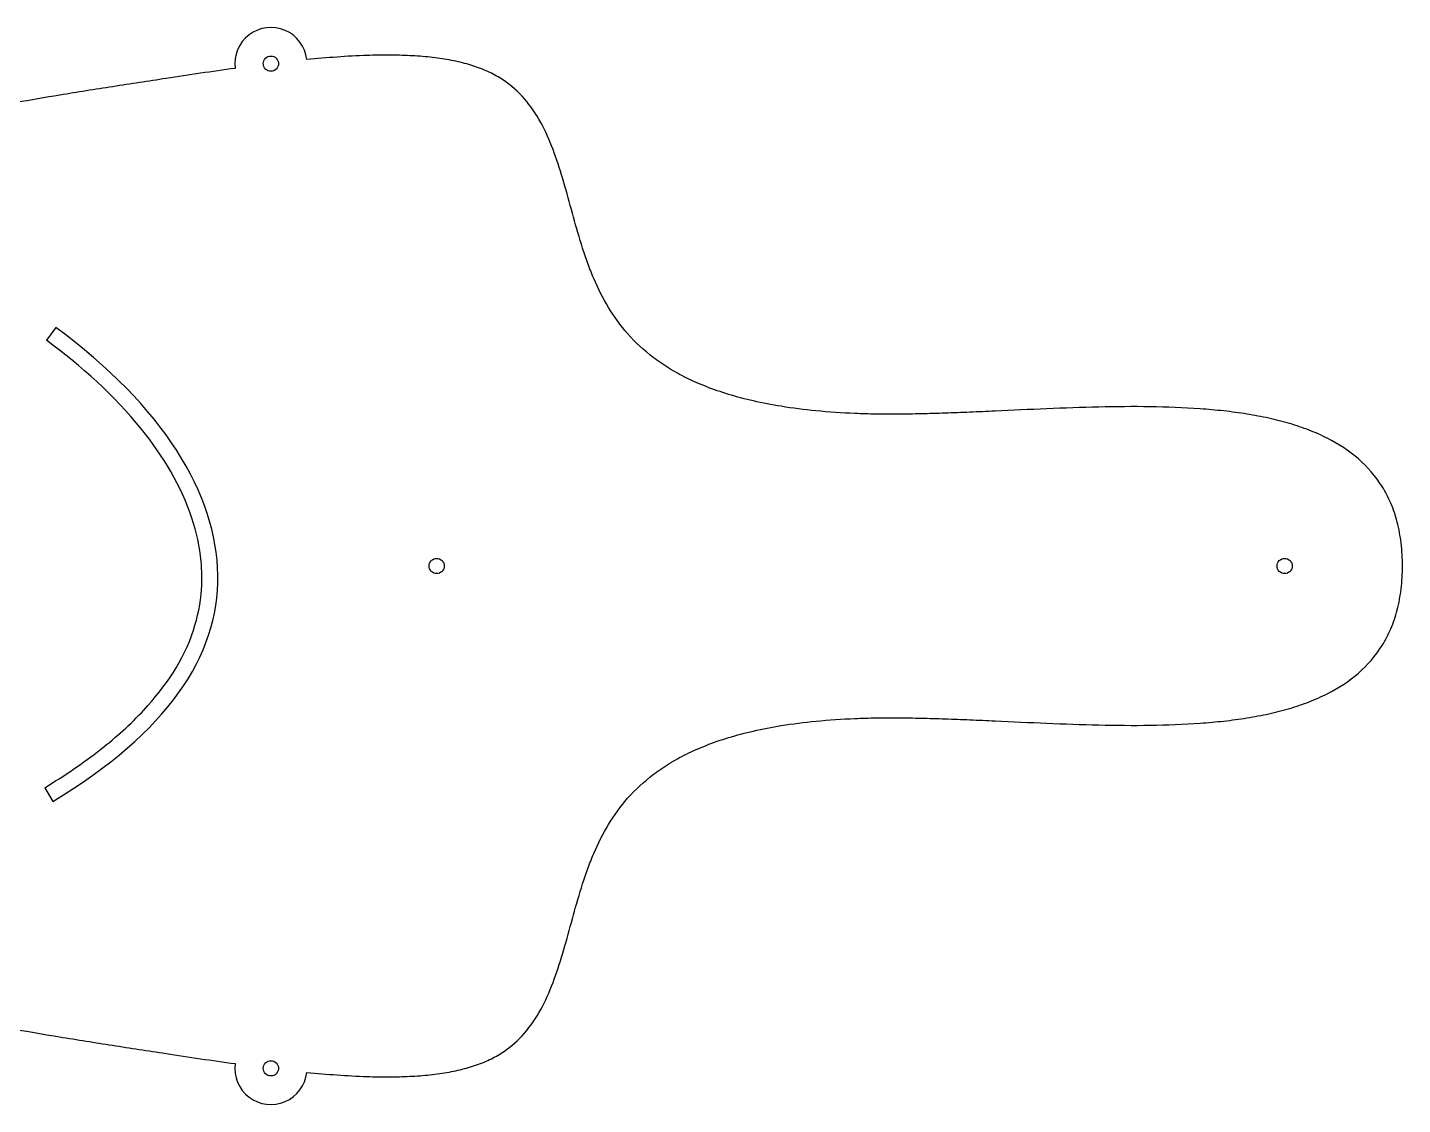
# Model space of a CAD drawing. Header units: inches. Extents: x 132 to 1257, y -131 to 658.
# Drawn here: x 1047.5 to 1100, y 275.5 to 316.6 of the extents above; entities that cross this region are included whole.
import ezdxf

# ---------------------------------------------------------------- set-up
doc = ezdxf.new("R2010")
doc.units = ezdxf.units.IN
doc.header["$MEASUREMENT"] = 0

msp = doc.modelspace()

# ---------------------------------------------------------------- linework, layer by layer
for p, q in [((1048.63, 305.164), (1048.268, 304.673)), ((1048.204, 287.594), (1048.52, 287.073))]:
    msp.add_line(p, q)
for centre in [(1056.839, 315.233), (1063.165, 296.057), (1095.534, 296.057), (1056.839, 276.882)]:
    msp.add_circle(centre, 0.291)
for centre, start, end in [((1056.839, 315.233), 6.4112, 187.4559), ((1056.839, 276.882), 172.5441, 353.5894)]:
    msp.add_arc(centre, 1.38, start, end)
for points, knots in [([(1058.21, 276.728), (1058.976, 276.654), (1059.741, 276.595), (1060.787, 276.561), (1061.066, 276.556), (1061.61, 276.558), (1061.875, 276.565), (1062.4, 276.591), (1062.66, 276.61), (1063.16, 276.664), (1063.403, 276.698), (1063.867, 276.782), (1064.09, 276.832), (1064.514, 276.949), (1064.717, 277.016), (1065.1, 277.17), (1065.278, 277.254), (1065.616, 277.446), (1065.773, 277.55), (1066.212, 277.888), (1066.465, 278.146), (1066.912, 278.726), (1067.101, 279.041), (1067.434, 279.709), (1067.578, 280.065), (1067.836, 280.795), (1067.952, 281.179), (1068.172, 281.948), (1068.279, 282.348), (1068.497, 283.136), (1068.61, 283.532), (1068.8, 284.12), (1068.866, 284.315), (1069.007, 284.701), (1069.082, 284.892), (1069.49, 285.85), (1069.899, 286.557), (1070.751, 287.525), (1071.076, 287.825), (1071.622, 288.242), (1071.82, 288.377), (1072.243, 288.638), (1072.467, 288.762), (1072.945, 288.999), (1073.198, 289.11), (1073.735, 289.321), (1074.02, 289.419), (1074.621, 289.602), (1074.938, 289.685), (1075.608, 289.838), (1075.961, 289.906), (1076.757, 290.035), (1077.201, 290.091), (1078.14, 290.183), (1078.636, 290.216), (1079.399, 290.248), (1079.667, 290.255), (1080.004, 290.261), (1080.073, 290.262), (1080.212, 290.263), (1080.282, 290.264), (1080.495, 290.265), (1080.637, 290.264), (1081.074, 290.262), (1081.368, 290.257), (1081.967, 290.243), (1082.272, 290.234), (1082.891, 290.213), (1083.205, 290.201), (1083.841, 290.174), (1084.162, 290.16), (1085.139, 290.115), (1085.796, 290.084), (1087.115, 290.029), (1087.778, 290.005), (1089.095, 289.976), (1089.754, 289.97), (1091.038, 289.988), (1091.676, 290.011), (1092.61, 290.079), (1092.913, 290.106), (1093.509, 290.173), (1093.802, 290.212), (1094.374, 290.304), (1094.654, 290.356), (1095.198, 290.477), (1095.464, 290.544), (1095.977, 290.695), (1096.226, 290.779), (1096.704, 290.965), (1096.935, 291.066), (1097.586, 291.396), (1097.989, 291.656), (1098.704, 292.279), (1099.008, 292.629), (1099.383, 293.231), (1099.493, 293.444), (1099.686, 293.898), (1099.767, 294.136), (1099.899, 294.642), (1099.948, 294.909), (1100.016, 295.469), (1100.032, 295.763), (1100.032, 296.057), (1100.032, 296.351), (1100.016, 296.646), (1099.948, 297.206), (1099.899, 297.473), (1099.767, 297.979), (1099.686, 298.218), (1099.493, 298.671), (1099.383, 298.884), (1099.007, 299.486), (1098.704, 299.837), (1097.988, 300.459), (1097.585, 300.719), (1096.934, 301.049), (1096.703, 301.15), (1096.225, 301.336), (1095.976, 301.42), (1095.462, 301.571), (1095.197, 301.639), (1094.652, 301.759), (1094.373, 301.811), (1093.8, 301.903), (1093.508, 301.942), (1092.911, 302.009), (1092.608, 302.036), (1091.674, 302.104), (1091.036, 302.127), (1089.752, 302.145), (1089.092, 302.139), (1087.775, 302.109), (1087.112, 302.086), (1085.793, 302.031), (1085.136, 302), (1084.158, 301.955), (1083.837, 301.941), (1083.202, 301.914), (1082.888, 301.902), (1082.269, 301.88), (1081.964, 301.871), (1081.365, 301.858), (1081.071, 301.853), (1080.634, 301.85), (1080.491, 301.85), (1080.279, 301.851), (1080.209, 301.852), (1080.07, 301.853), (1080.001, 301.854), (1079.664, 301.859), (1079.396, 301.867), (1078.633, 301.899), (1078.137, 301.932), (1077.198, 302.024), (1076.754, 302.08), (1075.958, 302.21), (1075.605, 302.277), (1074.936, 302.43), (1074.618, 302.514), (1074.018, 302.697), (1073.733, 302.795), (1073.196, 303.005), (1072.943, 303.117), (1072.465, 303.354), (1072.242, 303.477), (1071.819, 303.739), (1071.621, 303.874), (1071.075, 304.29), (1070.75, 304.591), (1069.899, 305.558), (1069.49, 306.265), (1069.082, 307.223), (1069.007, 307.414), (1068.866, 307.8), (1068.8, 307.995), (1068.61, 308.583), (1068.497, 308.979), (1068.279, 309.766), (1068.172, 310.166), (1067.953, 310.935), (1067.836, 311.319), (1067.578, 312.049), (1067.435, 312.405), (1067.102, 313.073), (1066.913, 313.388), (1066.466, 313.967), (1066.213, 314.226), (1065.774, 314.564), (1065.617, 314.668), (1065.279, 314.86), (1065.101, 314.944), (1064.719, 315.098), (1064.516, 315.165), (1064.093, 315.282), (1063.869, 315.332), (1063.406, 315.416), (1063.163, 315.45), (1062.663, 315.505), (1062.403, 315.524), (1061.878, 315.55), (1061.614, 315.556), (1061.069, 315.559), (1060.791, 315.554), (1059.744, 315.52), (1058.978, 315.461), (1058.21, 315.387)], [20.470084, 20.470084, 20.470084, 20.470084, 23.875008, 23.875008, 25.112976, 25.112976, 26.290649, 26.290649, 27.442927, 27.442927, 28.523872, 28.523872, 29.533369, 29.533369, 30.474449, 30.474449, 31.359844, 31.359844, 32.195861, 32.195861, 33.816384, 33.816384, 35.443695, 35.443695, 37.134021, 37.134021, 38.893504, 38.893504, 40.698082, 40.698082, 42.534906, 42.534906, 43.452073, 43.452073, 44.366451, 44.366451, 48.090627, 48.090627, 50.066093, 50.066093, 51.129469, 51.129469, 52.265869, 52.265869, 53.489951, 53.489951, 54.819638, 54.819638, 56.271103, 56.271103, 57.860073, 57.860073, 59.840212, 59.840212, 62.036698, 62.036698, 63.223333, 63.223333, 63.529501, 63.529501, 63.839511, 63.839511, 64.470639, 64.470639, 65.774014, 65.774014, 67.125597, 67.125597, 68.517367, 68.517367, 69.941134, 69.941134, 72.851485, 72.851485, 75.790446, 75.790446, 78.682954, 78.682954, 81.477479, 81.477479, 82.826869, 82.826869, 84.133532, 84.133532, 85.393432, 85.393432, 86.601896, 86.601896, 87.760868, 87.760868, 88.873064, 88.873064, 90.98766, 90.98766, 93.053425, 93.053425, 94.111386, 94.111386, 95.223549, 95.223549, 96.415698, 96.415698, 97.712362, 97.712362, 97.712362, 99.008942, 99.008942, 100.201003, 100.201003, 101.313076, 101.313076, 102.370956, 102.370956, 104.436599, 104.436599, 106.551137, 106.551137, 107.663329, 107.663329, 108.822307, 108.822307, 110.030783, 110.030783, 111.290698, 111.290698, 112.597374, 112.597374, 113.946772, 113.946772, 116.741282, 116.741282, 119.633716, 119.633716, 122.57252, 122.57252, 125.482613, 125.482613, 126.906206, 126.906206, 128.297771, 128.297771, 129.649118, 129.649118, 130.95222, 130.95222, 131.583198, 131.583198, 131.893131, 131.893131, 132.199218, 132.199218, 133.385538, 133.385538, 135.581408, 135.581408, 137.560957, 137.560957, 139.148884, 139.148884, 140.599431, 140.599431, 141.928313, 141.928313, 143.151691, 143.151691, 144.287472, 144.287472, 145.350301, 145.350301, 147.324835, 147.324835, 151.04739, 151.04739, 151.961384, 151.961384, 152.878166, 152.878166, 154.714221, 154.714221, 156.518068, 156.518068, 158.276856, 158.276856, 159.966539, 159.966539, 161.593214, 161.593214, 163.213001, 163.213001, 164.048567, 164.048567, 164.933463, 164.933463, 165.873934, 165.873934, 166.882762, 166.882762, 167.962988, 167.962988, 169.114509, 169.114509, 170.291528, 170.291528, 171.528833, 171.528833, 174.938648, 174.938648, 174.938648, 174.938648]), ([(1055.471, 315.054), (1054.593, 314.933), (1053.716, 314.801), (1052.5, 314.615), (1052.16, 314.563), (1051.48, 314.458), (1051.14, 314.406), (1050.126, 314.248), (1049.451, 314.142), (1047.668, 313.848), (1046.56, 313.653), (1045.457, 313.43)], [179.014965, 179.014965, 179.014965, 179.014965, 182.948712, 182.948712, 184.474776, 184.474776, 186.000676, 186.000676, 189.029001, 189.029001, 194.020012, 194.020012, 194.020012, 194.020012]), ([(1048.204, 287.594), (1048.945, 288.043), (1050.282, 288.947), (1052.383, 290.815), (1053.809, 292.909), (1054.223, 294.99), (1054.199, 296.439), (1053.714, 298.641), (1051.839, 301.7), (1049.604, 303.688), (1048.268, 304.673)], [0, 0, 0, 0, 0.852762, 1.582994, 2.767677, 3.290581, 3.641141, 4.195884, 5.485909, 7.119312, 7.119312, 7.119312, 7.119312]), ([(1045.457, 278.685), (1046.558, 278.462), (1047.664, 278.267), (1049.445, 277.974), (1050.12, 277.867), (1051.134, 277.71), (1051.474, 277.658), (1052.154, 277.553), (1052.494, 277.501), (1053.712, 277.314), (1054.591, 277.182), (1055.471, 277.061)], [274.979418, 274.979418, 274.979418, 274.979418, 279.962579, 279.962579, 282.991769, 282.991769, 284.518154, 284.518154, 286.044737, 286.044737, 289.987569, 289.987569, 289.987569, 289.987569])]:
    msp.add_open_spline(points, degree=3, knots=knots)
msp.add_open_spline([(1048.52, 287.073), (1052.881, 289.716), (1056.82, 295.474), (1052.729, 302.141), (1048.63, 305.164)], degree=3)

doc.saveas('drawing.dxf')
